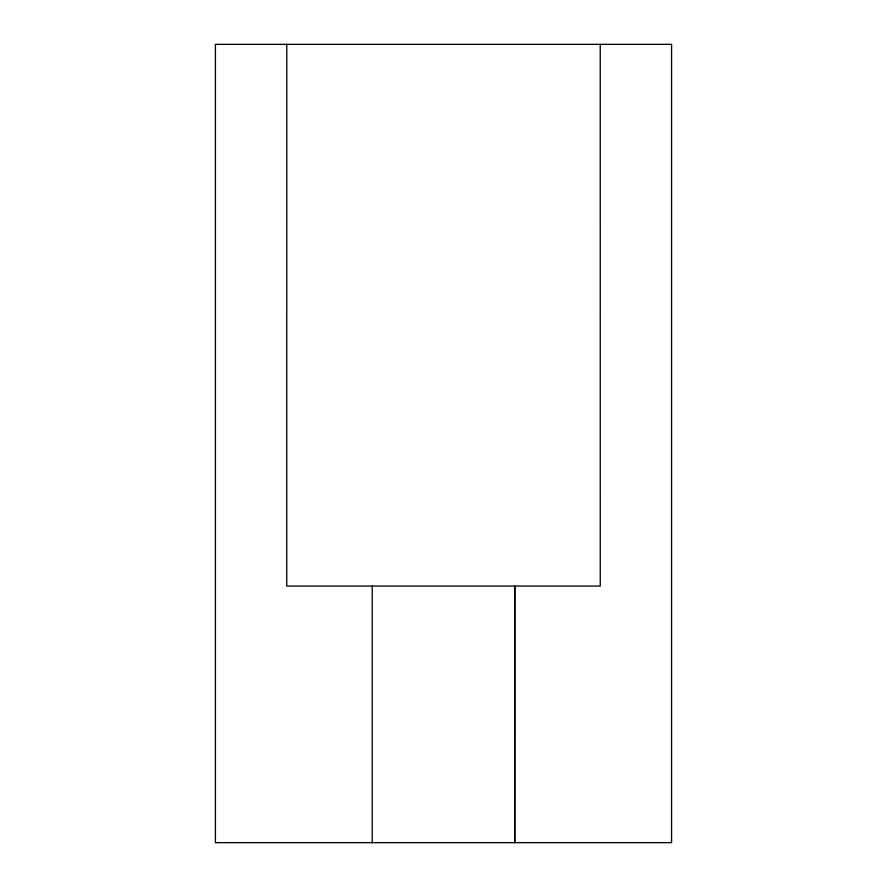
<?xml version="1.0" encoding="UTF-8"?>
<svg xmlns="http://www.w3.org/2000/svg" width="887" height="887" viewBox="0 0 887 887"><rect width="100%" height="100%" fill="white"/><g stroke="black" fill="none" stroke-linecap="round" stroke-linejoin="round"><path stroke-width="1.33" d="M600.233 44.35L600.255 586.052L286.745 586.052L286.767 44.35M372.218 586.052L372.218 842.65M671.581 44.35L215.419 44.35L215.419 842.65L671.581 842.65L671.581 44.35M514.782 842.65L514.782 586.052L514.715 842.65"/></g></svg>
